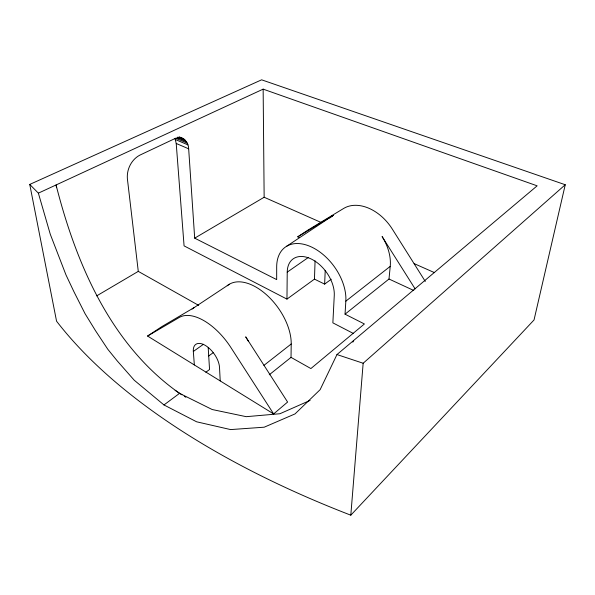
<?xml version="1.0" encoding="UTF-8"?>
<svg xmlns="http://www.w3.org/2000/svg" width="595" height="595" viewBox="0 0 595 595"><rect width="100%" height="100%" fill="white"/><g stroke="black" fill="none" stroke-linecap="round" stroke-linejoin="round"><path stroke-width="0.89" d="M174.997 138.397L176.217 143.469L184.078 245.884L286.961 299.107L287.229 272.138L308.507 257.36M269.267 374.783L291.029 357.379L291.215 343.984A47.265 27.08 54.2 0 0 266.999 295.224A47.265 27.08 54.2 0 0 227.253 285.756M286.961 299.107L314.465 279.129L315.075 260.841M314.465 279.129L324.639 284.12L325.227 270.346M291.029 357.379L310.887 368.558L364.408 323.97L345.041 314.175L345.836 301.159A44.246 28.181 53.9 0 0 312.39 247.438A44.246 28.181 53.9 0 0 276.682 266.917L276.675 279.605L194.691 238.156L188.667 148.81C188.6 143.254 184.889 138.204 179.37 136.999M350.805 515.181L363.158 363.248L565.25 184.74L261.622 79.819L29.75 184.428L56.555 321.181A625.352 291.758 10.7 0 0 350.805 515.181L534.035 319.954L565.25 184.74M345.041 314.175L388.996 279.018L390.231 266.359A41.791 28.798 53.7 0 0 382.094 236.55L415.109 288.88M38.37 193.152L263.146 89.138L537.144 185.826L336.971 354.553L320.14 389.658L295.016 413.919L264.202 427.195L230.615 429.583L196.603 421.796L163.967 404.95L134.225 380.212L117.237 360.905L107.814 349.287L95.527 330.723L85.055 313.691L74.003 291.862L65.971 274.883L50.307 234.333L38.37 193.152L29.75 184.428M352.828 342.162L353.646 340.496M229.41 284.209L194.141 307.593L161.952 326.536L147.56 336.041L273.633 413.927L287.601 402.056L245.698 336.837A49.125 26.21 54.3 0 1 248.442 341.404M263.897 365.397L291.215 343.984M345.836 301.159L390.231 266.359M163.967 404.95L179.571 393.347L212.184 409.524L246.218 416.679L279.918 413.741L310.107 400.405M205.855 372.254L209.552 369.502L208.198 347.592M324.639 284.12L331.237 279.226M208.652 355.996L213.114 352.753M194.349 364.951L193.33 351.474L203.46 344.282M286.574 246.3L333.193 215.39A41.791 28.798 53.7 0 0 329.861 217.919M299.426 237.598L297.753 236.825L308.084 229.997L343.657 208.451A41.233 28.902 53.6 0 1 392.284 229.053L425.291 281.435M297.753 236.825L333.193 215.39M96.673 295.879L138.278 271.372L198.708 305.399M194.691 238.156L264.15 197.25L321.107 222.456M147.56 336.041L179.251 317.47A49.913 25.793 54.4 0 1 230.979 347.659L273.633 413.927M336.971 354.553L363.158 363.248M182.725 138.412L177.92 137.757L174.439 138.814L139.922 155.102C131.443 159.497 126.556 169.426 127.389 178.82L138.278 271.372M179.08 137.088L184.108 139.215M177.808 137.095L185.335 140.279M177.213 137.705L186.399 141.595M175.599 138.174L187.276 143.135M175.458 139.55L187.953 144.875M176.217 143.469L188.667 148.81M414.165 263.63L434.566 272.659M388.996 279.018L413.778 290.479M353.393 333.475L332.865 322.854L334.271 295.432A30.1 19.159 53.9 0 0 311.497 259.13A30.1 19.159 53.9 0 0 287.229 272.138M175.108 390.305L181.929 394.812M184.286 396.277L185.856 397.252M179.571 393.347C110.908 345.234 76.056 263.697 56.064 184.963L56.547 187.7M220.217 380.926L219.51 367.353A18.274 9.431 54.4 0 0 205.528 345.539A18.274 9.431 54.4 0 0 193.33 351.474M263.146 89.138L264.15 197.25M192.059 309.095A49.125 26.21 54.3 0 1 194.141 307.593"/></g></svg>
